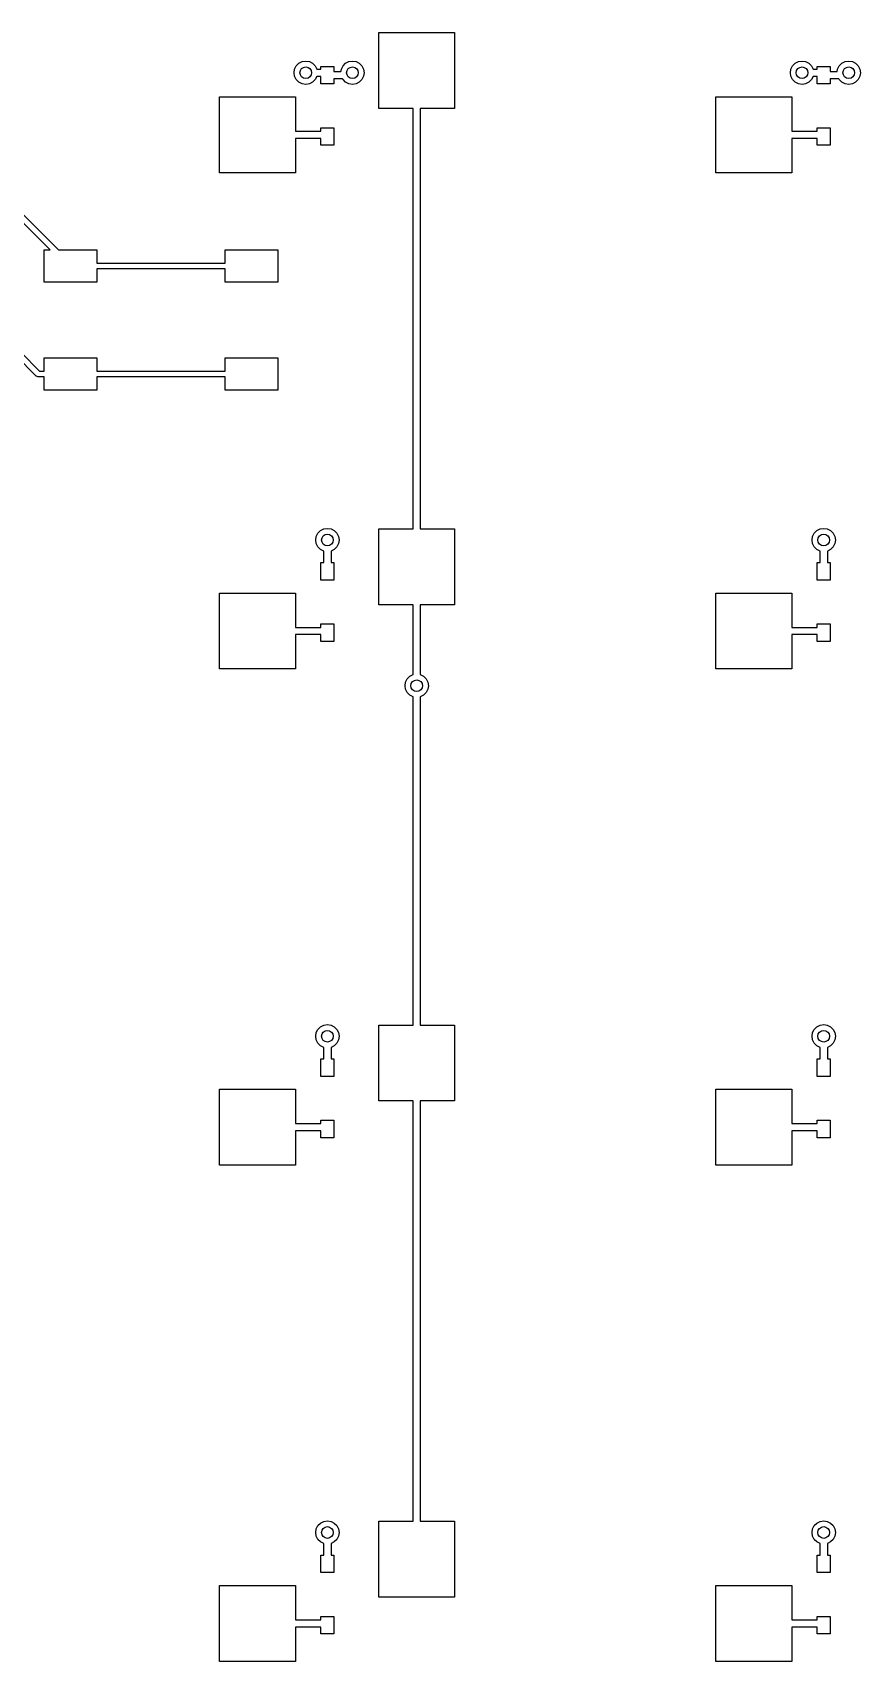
# Model space of a CAD drawing. Extents: x 3.08 to 9.53, y -3.21 to -0.59.
# Drawn here: x 5.096 to 6.213, y -3.214 to -1.017 of the extents above; entities that cross this region are included whole.
import ezdxf

# ---------------------------------------------------------------- set-up
doc = ezdxf.new("R2010")
doc.units = 0
doc.header["$MEASUREMENT"] = 0
doc.layers.add('BLACK', color=7, linetype='CONTINUOUS')

msp = doc.modelspace()

# ---------------------------------------------------------------- linework, layer by layer
at = {"layer": 'BLACK', "linetype": 'CONTINUOUS'}
for p, q in [((5.56299, -1.11909), (5.56299, -1.01673)), ((5.56299, -1.01673), (5.66535, -1.01673)), ((5.66535, -1.01673), (5.66535, -1.11909)), ((5.44882, -1.07087), (5.44959, -1.066)), ((5.44959, -1.07573), (5.44882, -1.07087)), ((5.44959, -1.066), (5.45183, -1.06161)), ((5.45183, -1.08012), (5.44959, -1.07573)), ((5.45183, -1.06161), (5.45531, -1.05813)), ((5.45531, -1.05813), (5.4597, -1.05589)), ((5.4597, -1.05589), (5.46457, -1.05512)), ((5.46457, -1.05512), (5.46943, -1.05589)), ((5.46943, -1.05589), (5.47382, -1.05813)), ((5.47382, -1.05813), (5.47731, -1.06161)), ((5.47731, -1.06161), (5.47952, -1.06594)), ((5.47952, -1.07579), (5.47731, -1.08012)), ((5.47952, -1.06594), (5.48491, -1.06594)), ((5.48491, -1.07579), (5.47952, -1.07579)), ((5.48491, -1.06594), (5.48491, -1.06234)), ((5.48491, -1.06234), (5.50262, -1.06234)), ((5.48491, -1.08596), (5.48491, -1.07579)), ((5.50262, -1.06234), (5.50262, -1.06923)), ((5.50262, -1.06923), (5.51207, -1.06923)), ((5.51207, -1.06923), (5.51258, -1.066)), ((5.51258, -1.066), (5.51482, -1.06161)), ((5.51482, -1.06161), (5.5183, -1.05813)), ((5.5183, -1.05813), (5.52269, -1.05589)), ((5.52269, -1.05589), (5.52756, -1.05512)), ((5.52756, -1.05512), (5.53243, -1.05589)), ((5.53243, -1.05589), (5.53682, -1.05813)), ((5.53682, -1.05813), (5.5403, -1.06161)), ((5.5403, -1.06161), (5.54254, -1.066)), ((5.54254, -1.07573), (5.5403, -1.08012)), ((5.54254, -1.066), (5.54331, -1.07087)), ((5.54331, -1.07087), (5.54254, -1.07573)), ((6.11811, -1.07087), (6.11888, -1.066)), ((6.11888, -1.07573), (6.11811, -1.07087)), ((6.11888, -1.066), (6.12112, -1.06161)), ((6.12112, -1.08012), (6.11888, -1.07573)), ((6.12112, -1.06161), (6.1246, -1.05813)), ((6.1246, -1.05813), (6.12899, -1.05589)), ((6.12899, -1.05589), (6.13386, -1.05512)), ((6.13386, -1.05512), (6.13872, -1.05589)), ((6.13872, -1.05589), (6.14311, -1.05813)), ((6.14311, -1.05813), (6.1466, -1.06161)), ((6.1466, -1.06161), (6.14881, -1.06594)), ((6.14881, -1.07579), (6.1466, -1.08012)), ((6.14881, -1.06594), (6.1542, -1.06594)), ((6.1542, -1.07579), (6.14881, -1.07579)), ((6.1542, -1.06594), (6.1542, -1.06234)), ((6.1542, -1.06234), (6.17191, -1.06234)), ((6.1542, -1.08596), (6.1542, -1.07579)), ((6.17191, -1.06234), (6.17191, -1.06923)), ((6.17191, -1.06923), (6.18136, -1.06923)), ((6.18136, -1.06923), (6.18187, -1.066)), ((6.18187, -1.066), (6.18411, -1.06161)), ((6.18411, -1.06161), (6.18759, -1.05813)), ((6.18759, -1.05813), (6.19198, -1.05589)), ((6.19198, -1.05589), (6.19685, -1.05512)), ((6.19685, -1.05512), (6.20172, -1.05589)), ((6.20172, -1.05589), (6.20611, -1.05813)), ((6.20611, -1.05813), (6.20959, -1.06161)), ((6.20959, -1.06161), (6.21183, -1.066)), ((6.21183, -1.07573), (6.20959, -1.08012)), ((6.21183, -1.066), (6.2126, -1.07087)), ((6.2126, -1.07087), (6.21183, -1.07573)), ((5.45531, -1.08361), (5.45183, -1.08012)), ((5.4597, -1.08584), (5.45531, -1.08361)), ((5.46457, -1.08661), (5.4597, -1.08584)), ((5.46943, -1.08584), (5.46457, -1.08661)), ((5.47382, -1.08361), (5.46943, -1.08584)), ((5.47731, -1.08012), (5.47382, -1.08361)), ((5.50262, -1.08596), (5.48491, -1.08596)), ((5.51428, -1.07907), (5.50262, -1.07907)), ((5.50262, -1.07907), (5.50262, -1.08596)), ((5.51482, -1.08012), (5.51428, -1.07907)), ((5.5183, -1.08361), (5.51482, -1.08012)), ((5.52269, -1.08584), (5.5183, -1.08361)), ((5.52756, -1.08661), (5.52269, -1.08584)), ((5.53243, -1.08584), (5.52756, -1.08661)), ((5.53682, -1.08361), (5.53243, -1.08584)), ((5.5403, -1.08012), (5.53682, -1.08361)), ((6.1246, -1.08361), (6.12112, -1.08012)), ((6.12899, -1.08584), (6.1246, -1.08361)), ((6.13386, -1.08661), (6.12899, -1.08584)), ((6.13872, -1.08584), (6.13386, -1.08661)), ((6.14311, -1.08361), (6.13872, -1.08584)), ((6.1466, -1.08012), (6.14311, -1.08361)), ((6.17191, -1.08596), (6.1542, -1.08596)), ((6.18357, -1.07907), (6.17191, -1.07907)), ((6.17191, -1.07907), (6.17191, -1.08596)), ((6.18411, -1.08012), (6.18357, -1.07907)), ((6.18759, -1.08361), (6.18411, -1.08012)), ((6.19198, -1.08584), (6.18759, -1.08361)), ((6.19685, -1.08661), (6.19198, -1.08584)), ((6.20172, -1.08584), (6.19685, -1.08661)), ((6.20611, -1.08361), (6.20172, -1.08584)), ((6.20959, -1.08012), (6.20611, -1.08361)), ((5.34842, -1.20571), (5.34842, -1.10335)), ((5.34842, -1.10335), (5.45078, -1.10335)), ((5.45078, -1.10335), (5.45078, -1.14961)), ((5.60925, -1.11909), (5.56299, -1.11909)), ((5.60925, -1.68602), (5.60925, -1.11909)), ((5.66535, -1.11909), (5.61909, -1.11909)), ((5.61909, -1.11909), (5.61909, -1.68602)), ((6.01771, -1.20571), (6.01771, -1.10335)), ((6.01771, -1.10335), (6.12008, -1.10335)), ((6.12008, -1.10335), (6.12008, -1.14961)), ((5.45078, -1.14961), (5.48491, -1.14961)), ((5.48491, -1.15945), (5.45078, -1.15945)), ((5.45078, -1.15945), (5.45078, -1.20571)), ((5.48491, -1.14961), (5.48491, -1.14501)), ((5.48491, -1.14501), (5.50262, -1.14501)), ((5.48491, -1.16863), (5.48491, -1.15945)), ((5.50262, -1.14501), (5.50262, -1.16863)), ((6.12008, -1.14961), (6.1542, -1.14961)), ((6.1542, -1.15945), (6.12008, -1.15945)), ((6.12008, -1.15945), (6.12008, -1.20571)), ((6.1542, -1.14961), (6.1542, -1.14501)), ((6.1542, -1.14501), (6.17191, -1.14501)), ((6.1542, -1.16863), (6.1542, -1.15945)), ((6.17191, -1.14501), (6.17191, -1.16863)), ((5.12002, -1.30984), (4.99645, -1.18627)), ((5.00318, -1.18187), (5.13116, -1.30984)), ((5.50262, -1.16863), (5.48491, -1.16863)), ((6.17191, -1.16863), (6.1542, -1.16863)), ((5.45078, -1.20571), (5.34842, -1.20571)), ((6.12008, -1.20571), (6.01771, -1.20571)), ((5.11181, -1.35315), (5.11181, -1.30984)), ((5.11181, -1.30984), (5.12002, -1.30984)), ((5.13116, -1.30984), (5.18268, -1.30984)), ((5.18268, -1.30984), (5.18268, -1.32756)), ((5.35591, -1.32756), (5.35591, -1.30984)), ((5.35591, -1.30984), (5.42677, -1.30984)), ((5.42677, -1.30984), (5.42677, -1.35315)), ((5.18268, -1.32756), (5.35591, -1.32756)), ((5.35591, -1.33543), (5.18268, -1.33543)), ((5.18268, -1.33543), (5.18268, -1.35315)), ((5.35591, -1.35315), (5.35591, -1.33543)), ((5.18268, -1.35315), (5.11181, -1.35315)), ((5.42677, -1.35315), (5.35591, -1.35315)), ((5.08071, -1.44837), (5.10557, -1.47323)), ((5.10115, -1.47995), (5.07399, -1.45278)), ((5.11181, -1.47323), (5.11181, -1.45551)), ((5.11181, -1.45551), (5.18268, -1.45551)), ((5.18268, -1.45551), (5.18268, -1.47323)), ((5.35591, -1.47323), (5.35591, -1.45551)), ((5.35591, -1.45551), (5.42677, -1.45551)), ((5.42677, -1.45551), (5.42677, -1.49882)), ((5.10144, -1.48009), (5.10115, -1.47995)), ((5.10162, -1.48035), (5.10144, -1.48009)), ((5.1025, -1.48064), (5.10162, -1.48035)), ((5.10332, -1.48105), (5.1025, -1.48064)), ((5.10363, -1.481), (5.10332, -1.48105)), ((5.10394, -1.4811), (5.10363, -1.481)), ((5.11181, -1.4811), (5.10394, -1.4811)), ((5.10557, -1.47323), (5.11181, -1.47323)), ((5.11181, -1.49882), (5.11181, -1.4811)), ((5.18268, -1.47323), (5.35591, -1.47323)), ((5.35591, -1.4811), (5.18268, -1.4811)), ((5.18268, -1.4811), (5.18268, -1.49882)), ((5.35591, -1.49882), (5.35591, -1.4811)), ((5.18268, -1.49882), (5.11181, -1.49882)), ((5.42677, -1.49882), (5.35591, -1.49882)), ((5.48102, -1.69186), (5.48451, -1.68837)), ((5.48451, -1.68837), (5.4889, -1.68614)), ((5.4889, -1.68614), (5.49376, -1.68537)), ((5.49376, -1.68537), (5.49863, -1.68614)), ((5.49863, -1.68614), (5.50302, -1.68837)), ((5.50302, -1.68837), (5.5065, -1.69186)), ((5.56299, -1.78839), (5.56299, -1.68602)), ((5.56299, -1.68602), (5.60925, -1.68602)), ((5.61909, -1.68602), (5.66535, -1.68602)), ((5.66535, -1.68602), (5.66535, -1.78839)), ((6.15031, -1.69186), (6.1538, -1.68837)), ((6.1538, -1.68837), (6.15819, -1.68614)), ((6.15819, -1.68614), (6.16305, -1.68537)), ((6.16305, -1.68537), (6.16792, -1.68614)), ((6.16792, -1.68614), (6.17231, -1.68837)), ((6.17231, -1.68837), (6.1758, -1.69186)), ((5.47802, -1.70111), (5.47879, -1.69625)), ((5.47879, -1.70598), (5.47802, -1.70111)), ((5.47879, -1.69625), (5.48102, -1.69186)), ((5.48102, -1.71037), (5.47879, -1.70598)), ((5.48451, -1.71386), (5.48102, -1.71037)), ((5.5065, -1.71037), (5.50302, -1.71386)), ((5.5065, -1.69186), (5.50874, -1.69625)), ((5.50874, -1.70598), (5.5065, -1.71037)), ((5.50874, -1.69625), (5.50951, -1.70111)), ((5.50951, -1.70111), (5.50874, -1.70598)), ((6.14731, -1.70111), (6.14808, -1.69625)), ((6.14808, -1.70598), (6.14731, -1.70111)), ((6.14808, -1.69625), (6.15031, -1.69186)), ((6.15031, -1.71037), (6.14808, -1.70598)), ((6.1538, -1.71386), (6.15031, -1.71037)), ((6.1758, -1.71037), (6.17231, -1.71386)), ((6.1758, -1.69186), (6.17803, -1.69625)), ((6.17803, -1.70598), (6.1758, -1.71037)), ((6.17803, -1.69625), (6.1788, -1.70111)), ((6.1788, -1.70111), (6.17803, -1.70598)), ((5.48884, -1.71606), (5.48451, -1.71386)), ((5.48491, -1.75525), (5.48491, -1.73163)), ((5.48491, -1.73163), (5.48884, -1.73163)), ((5.48884, -1.73163), (5.48884, -1.71606)), ((5.50302, -1.71386), (5.49869, -1.71606)), ((5.49869, -1.71606), (5.49869, -1.73163)), ((5.49869, -1.73163), (5.50262, -1.73163)), ((5.50262, -1.73163), (5.50262, -1.75525)), ((6.15813, -1.71606), (6.1538, -1.71386)), ((6.1542, -1.75525), (6.1542, -1.73163)), ((6.1542, -1.73163), (6.15813, -1.73163)), ((6.15813, -1.73163), (6.15813, -1.71606)), ((6.17231, -1.71386), (6.16798, -1.71606)), ((6.16798, -1.71606), (6.16798, -1.73163)), ((6.16798, -1.73163), (6.17191, -1.73163)), ((6.17191, -1.73163), (6.17191, -1.75525)), ((5.50262, -1.75525), (5.48491, -1.75525)), ((6.17191, -1.75525), (6.1542, -1.75525)), ((5.34842, -1.875), (5.34842, -1.77264)), ((5.34842, -1.77264), (5.45078, -1.77264)), ((5.45078, -1.77264), (5.45078, -1.8189)), ((6.01771, -1.875), (6.01771, -1.77264)), ((6.01771, -1.77264), (6.12008, -1.77264)), ((6.12008, -1.77264), (6.12008, -1.8189)), ((5.60925, -1.78839), (5.56299, -1.78839)), ((5.60925, -1.88269), (5.60925, -1.78839)), ((5.66535, -1.78839), (5.61909, -1.78839)), ((5.61909, -1.78839), (5.61909, -1.88269)), ((5.45078, -1.8189), (5.48491, -1.8189)), ((5.48491, -1.8189), (5.48491, -1.8143)), ((5.48491, -1.8143), (5.50262, -1.8143)), ((5.50262, -1.8143), (5.50262, -1.83793)), ((6.12008, -1.8189), (6.1542, -1.8189)), ((6.1542, -1.8189), (6.1542, -1.8143)), ((6.1542, -1.8143), (6.17191, -1.8143)), ((6.17191, -1.8143), (6.17191, -1.83793)), ((5.48491, -1.82874), (5.45078, -1.82874)), ((5.45078, -1.82874), (5.45078, -1.875)), ((5.48491, -1.83793), (5.48491, -1.82874)), ((5.50262, -1.83793), (5.48491, -1.83793)), ((6.1542, -1.82874), (6.12008, -1.82874)), ((6.12008, -1.82874), (6.12008, -1.875)), ((6.1542, -1.83793), (6.1542, -1.82874)), ((6.17191, -1.83793), (6.1542, -1.83793)), ((5.45078, -1.875), (5.34842, -1.875)), ((5.5992, -1.89277), (5.60143, -1.88838)), ((5.60143, -1.88838), (5.60492, -1.8849)), ((5.60492, -1.8849), (5.60925, -1.88269)), ((5.61909, -1.88269), (5.62343, -1.8849)), ((5.62343, -1.8849), (5.62691, -1.88838)), ((5.62691, -1.88838), (5.62915, -1.89277)), ((6.12008, -1.875), (6.01771, -1.875)), ((5.59843, -1.89764), (5.5992, -1.89277)), ((5.5992, -1.9025), (5.59843, -1.89764)), ((5.60143, -1.90689), (5.5992, -1.9025)), ((5.60492, -1.91038), (5.60143, -1.90689)), ((5.60925, -1.91259), (5.60492, -1.91038)), ((5.62343, -1.91038), (5.61909, -1.91259)), ((5.62691, -1.90689), (5.62343, -1.91038)), ((5.62915, -1.9025), (5.62691, -1.90689)), ((5.62915, -1.89277), (5.62992, -1.89764)), ((5.62992, -1.89764), (5.62915, -1.9025)), ((5.60925, -2.35531), (5.60925, -1.91259)), ((5.61909, -1.91259), (5.61909, -2.35531)), ((5.47802, -2.37041), (5.47879, -2.36554)), ((5.47879, -2.37527), (5.47802, -2.37041)), ((5.47879, -2.36554), (5.48102, -2.36115)), ((5.48102, -2.36115), (5.48451, -2.35767)), ((5.48451, -2.35767), (5.4889, -2.35543)), ((5.4889, -2.35543), (5.49376, -2.35466)), ((5.49376, -2.35466), (5.49863, -2.35543)), ((5.49863, -2.35543), (5.50302, -2.35767)), ((5.50302, -2.35767), (5.5065, -2.36115)), ((5.5065, -2.36115), (5.50874, -2.36554)), ((5.50874, -2.36554), (5.50951, -2.37041)), ((5.50951, -2.37041), (5.50874, -2.37527)), ((5.56299, -2.45768), (5.56299, -2.35531)), ((5.56299, -2.35531), (5.60925, -2.35531)), ((5.61909, -2.35531), (5.66535, -2.35531)), ((5.66535, -2.35531), (5.66535, -2.45768)), ((6.14731, -2.37041), (6.14808, -2.36554)), ((6.14808, -2.37527), (6.14731, -2.37041)), ((6.14808, -2.36554), (6.15031, -2.36115)), ((6.15031, -2.36115), (6.1538, -2.35767)), ((6.1538, -2.35767), (6.15819, -2.35543)), ((6.15819, -2.35543), (6.16305, -2.35466)), ((6.16305, -2.35466), (6.16792, -2.35543)), ((6.16792, -2.35543), (6.17231, -2.35767)), ((6.17231, -2.35767), (6.1758, -2.36115)), ((6.1758, -2.36115), (6.17803, -2.36554)), ((6.17803, -2.36554), (6.1788, -2.37041)), ((6.1788, -2.37041), (6.17803, -2.37527)), ((5.48102, -2.37966), (5.47879, -2.37527)), ((5.48451, -2.38315), (5.48102, -2.37966)), ((5.48884, -2.38536), (5.48451, -2.38315)), ((5.48884, -2.40092), (5.48884, -2.38536)), ((5.50302, -2.38315), (5.49869, -2.38536)), ((5.49869, -2.38536), (5.49869, -2.40092)), ((5.5065, -2.37966), (5.50302, -2.38315)), ((5.50874, -2.37527), (5.5065, -2.37966)), ((6.15031, -2.37966), (6.14808, -2.37527)), ((6.1538, -2.38315), (6.15031, -2.37966)), ((6.15813, -2.38536), (6.1538, -2.38315)), ((6.15813, -2.40092), (6.15813, -2.38536)), ((6.17231, -2.38315), (6.16798, -2.38536)), ((6.16798, -2.38536), (6.16798, -2.40092)), ((6.1758, -2.37966), (6.17231, -2.38315)), ((6.17803, -2.37527), (6.1758, -2.37966)), ((5.48491, -2.42454), (5.48491, -2.40092)), ((5.48491, -2.40092), (5.48884, -2.40092)), ((5.49869, -2.40092), (5.50262, -2.40092)), ((5.50262, -2.40092), (5.50262, -2.42454)), ((6.1542, -2.42454), (6.1542, -2.40092)), ((6.1542, -2.40092), (6.15813, -2.40092)), ((6.16798, -2.40092), (6.17191, -2.40092)), ((6.17191, -2.40092), (6.17191, -2.42454)), ((5.50262, -2.42454), (5.48491, -2.42454)), ((6.17191, -2.42454), (6.1542, -2.42454)), ((5.34842, -2.54429), (5.34842, -2.44193)), ((5.34842, -2.44193), (5.45078, -2.44193)), ((5.45078, -2.44193), (5.45078, -2.48819)), ((5.60925, -2.45768), (5.56299, -2.45768)), ((5.60925, -3.0246), (5.60925, -2.45768)), ((5.66535, -2.45768), (5.61909, -2.45768)), ((5.61909, -2.45768), (5.61909, -3.0246)), ((6.01771, -2.54429), (6.01771, -2.44193)), ((6.01771, -2.44193), (6.12008, -2.44193)), ((6.12008, -2.44193), (6.12008, -2.48819)), ((5.45078, -2.48819), (5.48491, -2.48819)), ((5.48491, -2.49803), (5.45078, -2.49803)), ((5.45078, -2.49803), (5.45078, -2.54429)), ((5.48491, -2.48819), (5.48491, -2.48359)), ((5.48491, -2.48359), (5.50262, -2.48359)), ((5.48491, -2.50722), (5.48491, -2.49803)), ((5.50262, -2.48359), (5.50262, -2.50722)), ((6.12008, -2.48819), (6.1542, -2.48819)), ((6.1542, -2.49803), (6.12008, -2.49803)), ((6.12008, -2.49803), (6.12008, -2.54429)), ((6.1542, -2.48819), (6.1542, -2.48359)), ((6.1542, -2.48359), (6.17191, -2.48359)), ((6.1542, -2.50722), (6.1542, -2.49803)), ((6.17191, -2.48359), (6.17191, -2.50722)), ((5.50262, -2.50722), (5.48491, -2.50722)), ((6.17191, -2.50722), (6.1542, -2.50722)), ((5.45078, -2.54429), (5.34842, -2.54429)), ((6.12008, -2.54429), (6.01771, -2.54429)), ((5.47879, -3.03483), (5.48102, -3.03044)), ((5.48102, -3.03044), (5.48451, -3.02696)), ((5.48451, -3.02696), (5.4889, -3.02472)), ((5.4889, -3.02472), (5.49376, -3.02395)), ((5.49376, -3.02395), (5.49863, -3.02472)), ((5.49863, -3.02472), (5.50302, -3.02696)), ((5.50302, -3.02696), (5.5065, -3.03044)), ((5.5065, -3.03044), (5.50874, -3.03483)), ((5.56299, -3.12697), (5.56299, -3.0246)), ((5.56299, -3.0246), (5.60925, -3.0246)), ((5.61909, -3.0246), (5.66535, -3.0246)), ((5.66535, -3.0246), (5.66535, -3.12697)), ((6.14808, -3.03483), (6.15031, -3.03044)), ((6.15031, -3.03044), (6.1538, -3.02696)), ((6.1538, -3.02696), (6.15819, -3.02472)), ((6.15819, -3.02472), (6.16305, -3.02395)), ((6.16305, -3.02395), (6.16792, -3.02472)), ((6.16792, -3.02472), (6.17231, -3.02696)), ((6.17231, -3.02696), (6.1758, -3.03044)), ((6.1758, -3.03044), (6.17803, -3.03483)), ((5.47802, -3.0397), (5.47879, -3.03483)), ((5.47879, -3.04456), (5.47802, -3.0397)), ((5.48102, -3.04895), (5.47879, -3.04456)), ((5.48451, -3.05244), (5.48102, -3.04895)), ((5.48884, -3.05465), (5.48451, -3.05244)), ((5.50302, -3.05244), (5.49869, -3.05465)), ((5.5065, -3.04895), (5.50302, -3.05244)), ((5.50874, -3.04456), (5.5065, -3.04895)), ((5.50874, -3.03483), (5.50951, -3.0397)), ((5.50951, -3.0397), (5.50874, -3.04456)), ((6.14731, -3.0397), (6.14808, -3.03483)), ((6.14808, -3.04456), (6.14731, -3.0397)), ((6.15031, -3.04895), (6.14808, -3.04456)), ((6.1538, -3.05244), (6.15031, -3.04895)), ((6.15813, -3.05465), (6.1538, -3.05244)), ((6.17231, -3.05244), (6.16798, -3.05465)), ((6.1758, -3.04895), (6.17231, -3.05244)), ((6.17803, -3.04456), (6.1758, -3.04895)), ((6.17803, -3.03483), (6.1788, -3.0397)), ((6.1788, -3.0397), (6.17803, -3.04456)), ((5.48491, -3.09383), (5.48491, -3.07021)), ((5.48491, -3.07021), (5.48884, -3.07021)), ((5.48884, -3.07021), (5.48884, -3.05465)), ((5.49869, -3.05465), (5.49869, -3.07021)), ((5.49869, -3.07021), (5.50262, -3.07021)), ((5.50262, -3.07021), (5.50262, -3.09383)), ((6.1542, -3.09383), (6.1542, -3.07021)), ((6.1542, -3.07021), (6.15813, -3.07021)), ((6.15813, -3.07021), (6.15813, -3.05465)), ((6.16798, -3.05465), (6.16798, -3.07021)), ((6.16798, -3.07021), (6.17191, -3.07021)), ((6.17191, -3.07021), (6.17191, -3.09383)), ((5.50262, -3.09383), (5.48491, -3.09383)), ((6.17191, -3.09383), (6.1542, -3.09383)), ((5.34842, -3.21358), (5.34842, -3.11122)), ((5.34842, -3.11122), (5.45078, -3.11122)), ((5.45078, -3.11122), (5.45078, -3.15748)), ((6.01771, -3.21358), (6.01771, -3.11122)), ((6.01771, -3.11122), (6.12008, -3.11122)), ((6.12008, -3.11122), (6.12008, -3.15748)), ((5.66535, -3.12697), (5.56299, -3.12697)), ((5.45078, -3.15748), (5.48491, -3.15748)), ((5.48491, -3.15748), (5.48491, -3.15289)), ((5.48491, -3.15289), (5.50262, -3.15289)), ((5.50262, -3.15289), (5.50262, -3.17651)), ((6.12008, -3.15748), (6.1542, -3.15748)), ((6.1542, -3.15748), (6.1542, -3.15289)), ((6.1542, -3.15289), (6.17191, -3.15289)), ((6.17191, -3.15289), (6.17191, -3.17651)), ((5.48491, -3.16732), (5.45078, -3.16732)), ((5.45078, -3.16732), (5.45078, -3.21358)), ((5.48491, -3.17651), (5.48491, -3.16732)), ((5.50262, -3.17651), (5.48491, -3.17651)), ((6.1542, -3.16732), (6.12008, -3.16732)), ((6.12008, -3.16732), (6.12008, -3.21358)), ((6.1542, -3.17651), (6.1542, -3.16732)), ((6.17191, -3.17651), (6.1542, -3.17651)), ((5.45078, -3.21358), (5.34842, -3.21358)), ((6.12008, -3.21358), (6.01771, -3.21358))]:
    msp.add_line(p, q, dxfattribs=at)
at = {"layer": 'BLACK'}
for centre in [(5.46457, -1.07087), (5.52756, -1.07087), (6.13386, -1.07087), (6.19685, -1.07087), (5.49376, -1.70111), (6.16305, -1.70111), (5.61417, -1.89764), (5.49376, -2.37041), (6.16305, -2.37041), (5.49376, -3.0397), (6.16305, -3.0397)]:
    msp.add_circle(centre, 0.007874, dxfattribs=at)

doc.saveas('drawing.dxf')
